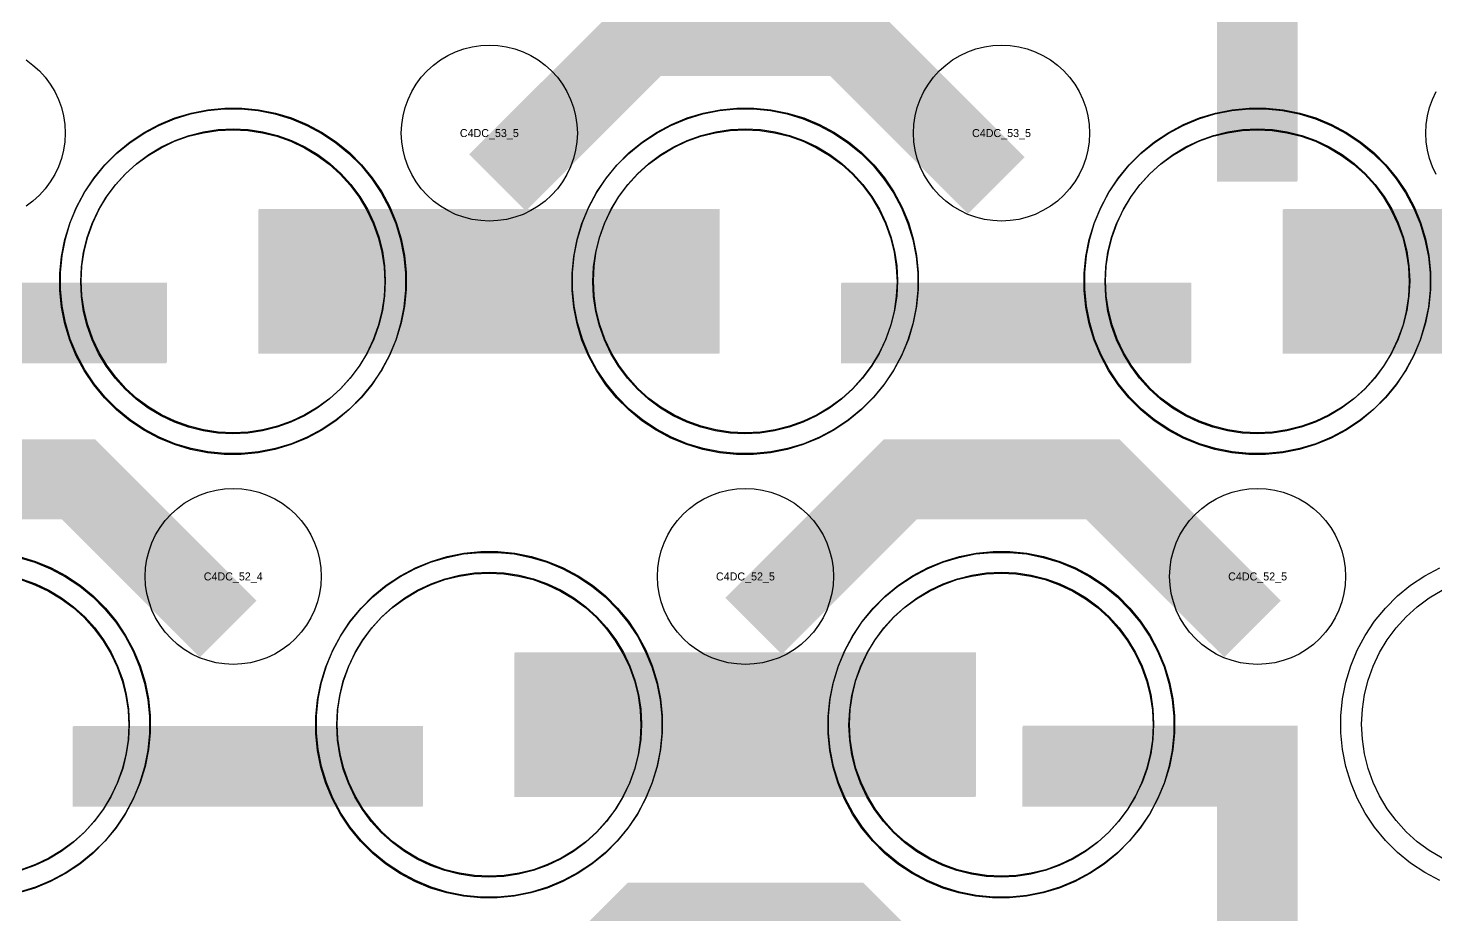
# Model space of a CAD drawing. Extents: x -11880 to 11880, y -14992 to 14992.
# Drawn here: x -10544.1 to -10104.3, y -7693.8 to -7416.7 of the extents above; entities that cross this region are included whole.
import ezdxf
from ezdxf.enums import TextEntityAlignment as Align

# ---------------------------------------------------------------- set-up
doc = ezdxf.new("R2010")
doc.units = 0
doc.header["$MEASUREMENT"] = 0
for name, color, linetype in [('GDS_775_DT_237', 138, 'CONTINUOUS'), ('RDL1_FS', 34, 'CONTINUOUS'), ('RDL_BS', 160, 'CONTINUOUS')]:
    doc.layers.add(name, color=color, linetype=linetype)

msp = doc.modelspace()

# ---------------------------------------------------------------- linework, layer by layer
at = {"layer": 'RDL1_FS', "color": 241, "true_color": 0xf7abae}
for points in [[(-10480.149, -7543.461), (-10484.806, -7543.232), (-10489.417, -7542.548), (-10493.94, -7541.416), (-10498.33, -7539.844), (-10502.544, -7537.852), (-10506.544, -7535.454), (-10510.289, -7532.676), (-10513.743, -7529.546), (-10516.873, -7526.092), (-10519.651, -7522.347), (-10522.049, -7518.347), (-10524.041, -7514.133), (-10525.613, -7509.743), (-10526.745, -7505.22), (-10527.429, -7500.609), (-10527.658, -7495.952), (-10527.429, -7491.295), (-10526.745, -7486.684), (-10525.613, -7482.161), (-10524.041, -7477.771), (-10522.049, -7473.557), (-10519.651, -7469.557), (-10516.873, -7465.812), (-10513.743, -7462.358), (-10510.289, -7459.228), (-10506.544, -7456.45), (-10502.544, -7454.052), (-10498.33, -7452.06), (-10493.94, -7450.488), (-10489.417, -7449.356), (-10484.806, -7448.672), (-10480.149, -7448.443), (-10475.492, -7448.672), (-10470.881, -7449.356), (-10466.358, -7450.488), (-10461.968, -7452.06), (-10457.754, -7454.052), (-10453.754, -7456.45), (-10450.009, -7459.228), (-10446.555, -7462.358), (-10443.425, -7465.812), (-10440.647, -7469.557), (-10438.249, -7473.557), (-10436.257, -7477.771), (-10434.685, -7482.161), (-10433.553, -7486.684), (-10432.869, -7491.295), (-10432.64, -7495.952), (-10432.869, -7500.609), (-10433.553, -7505.22), (-10434.685, -7509.743), (-10436.257, -7514.133), (-10438.249, -7518.347), (-10440.647, -7522.347), (-10443.425, -7526.092), (-10446.555, -7529.546), (-10450.009, -7532.676), (-10453.754, -7535.454), (-10457.754, -7537.852), (-10461.968, -7539.844), (-10466.358, -7541.416), (-10470.881, -7542.548), (-10475.492, -7543.232)], [(-10320.149, -7543.461), (-10324.806, -7543.232), (-10329.417, -7542.548), (-10333.94, -7541.416), (-10338.33, -7539.844), (-10342.544, -7537.852), (-10346.544, -7535.454), (-10350.289, -7532.676), (-10353.743, -7529.546), (-10356.873, -7526.092), (-10359.651, -7522.347), (-10362.049, -7518.347), (-10364.041, -7514.133), (-10365.613, -7509.743), (-10366.745, -7505.22), (-10367.429, -7500.609), (-10367.658, -7495.952), (-10367.429, -7491.295), (-10366.745, -7486.684), (-10365.613, -7482.161), (-10364.041, -7477.771), (-10362.049, -7473.557), (-10359.651, -7469.557), (-10356.873, -7465.812), (-10353.743, -7462.358), (-10350.289, -7459.228), (-10346.544, -7456.45), (-10342.544, -7454.052), (-10338.33, -7452.06), (-10333.94, -7450.488), (-10329.417, -7449.356), (-10324.806, -7448.672), (-10320.149, -7448.443), (-10315.492, -7448.672), (-10310.881, -7449.356), (-10306.358, -7450.488), (-10301.968, -7452.06), (-10297.754, -7454.052), (-10293.754, -7456.45), (-10290.009, -7459.228), (-10286.555, -7462.358), (-10283.425, -7465.812), (-10280.647, -7469.557), (-10278.249, -7473.557), (-10276.257, -7477.771), (-10274.685, -7482.161), (-10273.553, -7486.684), (-10272.869, -7491.295), (-10272.64, -7495.952), (-10272.869, -7500.609), (-10273.553, -7505.22), (-10274.685, -7509.743), (-10276.257, -7514.133), (-10278.249, -7518.347), (-10280.647, -7522.347), (-10283.425, -7526.092), (-10286.555, -7529.546), (-10290.009, -7532.676), (-10293.754, -7535.454), (-10297.754, -7537.852), (-10301.968, -7539.844), (-10306.358, -7541.416), (-10310.881, -7542.548), (-10315.492, -7543.232)], [(-10160.149, -7543.461), (-10164.806, -7543.232), (-10169.417, -7542.548), (-10173.94, -7541.416), (-10178.33, -7539.844), (-10182.544, -7537.852), (-10186.544, -7535.454), (-10190.289, -7532.676), (-10193.743, -7529.546), (-10196.873, -7526.092), (-10199.651, -7522.347), (-10202.049, -7518.347), (-10204.041, -7514.133), (-10205.613, -7509.743), (-10206.745, -7505.22), (-10207.429, -7500.609), (-10207.658, -7495.952), (-10207.429, -7491.295), (-10206.745, -7486.684), (-10205.613, -7482.161), (-10204.041, -7477.771), (-10202.049, -7473.557), (-10199.651, -7469.557), (-10196.873, -7465.812), (-10193.743, -7462.358), (-10190.289, -7459.228), (-10186.544, -7456.45), (-10182.544, -7454.052), (-10178.33, -7452.06), (-10173.94, -7450.488), (-10169.417, -7449.356), (-10164.806, -7448.672), (-10160.149, -7448.443), (-10155.492, -7448.672), (-10150.881, -7449.356), (-10146.358, -7450.488), (-10141.968, -7452.06), (-10137.754, -7454.052), (-10133.754, -7456.45), (-10130.009, -7459.228), (-10126.555, -7462.358), (-10123.425, -7465.812), (-10120.647, -7469.557), (-10118.249, -7473.557), (-10116.257, -7477.771), (-10114.685, -7482.161), (-10113.553, -7486.684), (-10112.869, -7491.295), (-10112.64, -7495.952), (-10112.869, -7500.609), (-10113.553, -7505.22), (-10114.685, -7509.743), (-10116.257, -7514.133), (-10118.249, -7518.347), (-10120.647, -7522.347), (-10123.425, -7526.092), (-10126.555, -7529.546), (-10130.009, -7532.676), (-10133.754, -7535.454), (-10137.754, -7537.852), (-10141.968, -7539.844), (-10146.358, -7541.416), (-10150.881, -7542.548), (-10155.492, -7543.232)], [(-10400.149, -7682.026), (-10404.806, -7681.797), (-10409.417, -7681.113), (-10413.94, -7679.981), (-10418.33, -7678.409), (-10422.544, -7676.417), (-10426.544, -7674.019), (-10430.289, -7671.241), (-10433.743, -7668.111), (-10436.873, -7664.657), (-10439.651, -7660.912), (-10442.049, -7656.912), (-10444.041, -7652.698), (-10445.613, -7648.308), (-10446.745, -7643.785), (-10447.429, -7639.174), (-10447.658, -7634.517), (-10447.429, -7629.86), (-10446.745, -7625.249), (-10445.613, -7620.726), (-10444.041, -7616.336), (-10442.049, -7612.122), (-10439.651, -7608.122), (-10436.873, -7604.377), (-10433.743, -7600.923), (-10430.289, -7597.793), (-10426.544, -7595.015), (-10422.544, -7592.617), (-10418.33, -7590.625), (-10413.94, -7589.053), (-10409.417, -7587.921), (-10404.806, -7587.237), (-10400.149, -7587.008), (-10395.492, -7587.237), (-10390.881, -7587.921), (-10386.358, -7589.053), (-10381.968, -7590.625), (-10377.754, -7592.617), (-10373.754, -7595.015), (-10370.009, -7597.793), (-10366.555, -7600.923), (-10363.425, -7604.377), (-10360.647, -7608.122), (-10358.249, -7612.122), (-10356.257, -7616.336), (-10354.685, -7620.726), (-10353.553, -7625.249), (-10352.869, -7629.86), (-10352.64, -7634.517), (-10352.869, -7639.174), (-10353.553, -7643.785), (-10354.685, -7648.308), (-10356.257, -7652.698), (-10358.249, -7656.912), (-10360.647, -7660.912), (-10363.425, -7664.657), (-10366.555, -7668.111), (-10370.009, -7671.241), (-10373.754, -7674.019), (-10377.754, -7676.417), (-10381.968, -7678.409), (-10386.358, -7679.981), (-10390.881, -7681.113), (-10395.492, -7681.797)], [(-10240.149, -7682.026), (-10244.806, -7681.797), (-10249.417, -7681.113), (-10253.94, -7679.981), (-10258.33, -7678.409), (-10262.544, -7676.417), (-10266.544, -7674.019), (-10270.289, -7671.241), (-10273.743, -7668.111), (-10276.873, -7664.657), (-10279.651, -7660.912), (-10282.049, -7656.912), (-10284.041, -7652.698), (-10285.613, -7648.308), (-10286.745, -7643.785), (-10287.429, -7639.174), (-10287.658, -7634.517), (-10287.429, -7629.86), (-10286.745, -7625.249), (-10285.613, -7620.726), (-10284.041, -7616.336), (-10282.049, -7612.122), (-10279.651, -7608.122), (-10276.873, -7604.377), (-10273.743, -7600.923), (-10270.289, -7597.793), (-10266.544, -7595.015), (-10262.544, -7592.617), (-10258.33, -7590.625), (-10253.94, -7589.053), (-10249.417, -7587.921), (-10244.806, -7587.237), (-10240.149, -7587.008), (-10235.492, -7587.237), (-10230.881, -7587.921), (-10226.358, -7589.053), (-10221.968, -7590.625), (-10217.754, -7592.617), (-10213.754, -7595.015), (-10210.009, -7597.793), (-10206.555, -7600.923), (-10203.425, -7604.377), (-10200.647, -7608.122), (-10198.249, -7612.122), (-10196.257, -7616.336), (-10194.685, -7620.726), (-10193.553, -7625.249), (-10192.869, -7629.86), (-10192.64, -7634.517), (-10192.869, -7639.174), (-10193.553, -7643.785), (-10194.685, -7648.308), (-10196.257, -7652.698), (-10198.249, -7656.912), (-10200.647, -7660.912), (-10203.425, -7664.657), (-10206.555, -7668.111), (-10210.009, -7671.241), (-10213.754, -7674.019), (-10217.754, -7676.417), (-10221.968, -7678.409), (-10226.358, -7679.981), (-10230.881, -7681.113), (-10235.492, -7681.797)]]:
    msp.add_lwpolyline(points, close=True, dxfattribs=at)
at = {"layer": 'RDL1_FS'}
for points in [[(-10480, -7543.179), (-10484.657, -7542.95), (-10489.268, -7542.266), (-10493.791, -7541.134), (-10498.181, -7539.562), (-10502.395, -7537.57), (-10506.395, -7535.172), (-10510.14, -7532.394), (-10513.594, -7529.264), (-10516.724, -7525.81), (-10519.502, -7522.065), (-10521.9, -7518.065), (-10523.892, -7513.851), (-10525.464, -7509.461), (-10526.596, -7504.938), (-10527.28, -7500.327), (-10527.509, -7495.67), (-10527.28, -7491.013), (-10526.596, -7486.402), (-10525.464, -7481.879), (-10523.892, -7477.489), (-10521.9, -7473.275), (-10519.502, -7469.275), (-10516.724, -7465.53), (-10513.594, -7462.076), (-10510.14, -7458.946), (-10506.395, -7456.168), (-10502.395, -7453.77), (-10498.181, -7451.778), (-10493.791, -7450.206), (-10489.268, -7449.074), (-10484.657, -7448.39), (-10480, -7448.161), (-10475.343, -7448.39), (-10470.732, -7449.074), (-10466.209, -7450.206), (-10461.819, -7451.778), (-10457.605, -7453.77), (-10453.605, -7456.168), (-10449.86, -7458.946), (-10446.406, -7462.076), (-10443.276, -7465.53), (-10440.498, -7469.275), (-10438.1, -7473.275), (-10436.108, -7477.489), (-10434.536, -7481.879), (-10433.404, -7486.402), (-10432.72, -7491.013), (-10432.491, -7495.67), (-10432.72, -7500.327), (-10433.404, -7504.938), (-10434.536, -7509.461), (-10436.108, -7513.851), (-10438.1, -7518.065), (-10440.498, -7522.065), (-10443.276, -7525.81), (-10446.406, -7529.264), (-10449.86, -7532.394), (-10453.605, -7535.172), (-10457.605, -7537.57), (-10461.819, -7539.562), (-10466.209, -7541.134), (-10470.732, -7542.266), (-10475.343, -7542.95)], [(-10320, -7543.179), (-10324.657, -7542.95), (-10329.268, -7542.266), (-10333.791, -7541.134), (-10338.181, -7539.562), (-10342.395, -7537.57), (-10346.395, -7535.172), (-10350.14, -7532.394), (-10353.594, -7529.264), (-10356.724, -7525.81), (-10359.502, -7522.065), (-10361.9, -7518.065), (-10363.892, -7513.851), (-10365.464, -7509.461), (-10366.596, -7504.938), (-10367.28, -7500.327), (-10367.509, -7495.67), (-10367.28, -7491.013), (-10366.596, -7486.402), (-10365.464, -7481.879), (-10363.892, -7477.489), (-10361.9, -7473.275), (-10359.502, -7469.275), (-10356.724, -7465.53), (-10353.594, -7462.076), (-10350.14, -7458.946), (-10346.395, -7456.168), (-10342.395, -7453.77), (-10338.181, -7451.778), (-10333.791, -7450.206), (-10329.268, -7449.074), (-10324.657, -7448.39), (-10320, -7448.161), (-10315.343, -7448.39), (-10310.732, -7449.074), (-10306.209, -7450.206), (-10301.819, -7451.778), (-10297.605, -7453.77), (-10293.605, -7456.168), (-10289.86, -7458.946), (-10286.406, -7462.076), (-10283.276, -7465.53), (-10280.498, -7469.275), (-10278.1, -7473.275), (-10276.108, -7477.489), (-10274.536, -7481.879), (-10273.404, -7486.402), (-10272.72, -7491.013), (-10272.491, -7495.67), (-10272.72, -7500.327), (-10273.404, -7504.938), (-10274.536, -7509.461), (-10276.108, -7513.851), (-10278.1, -7518.065), (-10280.498, -7522.065), (-10283.276, -7525.81), (-10286.406, -7529.264), (-10289.86, -7532.394), (-10293.605, -7535.172), (-10297.605, -7537.57), (-10301.819, -7539.562), (-10306.209, -7541.134), (-10310.732, -7542.266), (-10315.343, -7542.95)], [(-10160, -7543.179), (-10164.657, -7542.95), (-10169.268, -7542.266), (-10173.791, -7541.134), (-10178.181, -7539.562), (-10182.395, -7537.57), (-10186.395, -7535.172), (-10190.14, -7532.394), (-10193.594, -7529.264), (-10196.724, -7525.81), (-10199.502, -7522.065), (-10201.9, -7518.065), (-10203.892, -7513.851), (-10205.464, -7509.461), (-10206.596, -7504.938), (-10207.28, -7500.327), (-10207.509, -7495.67), (-10207.28, -7491.013), (-10206.596, -7486.402), (-10205.464, -7481.879), (-10203.892, -7477.489), (-10201.9, -7473.275), (-10199.502, -7469.275), (-10196.724, -7465.53), (-10193.594, -7462.076), (-10190.14, -7458.946), (-10186.395, -7456.168), (-10182.395, -7453.77), (-10178.181, -7451.778), (-10173.791, -7450.206), (-10169.268, -7449.074), (-10164.657, -7448.39), (-10160, -7448.161), (-10155.343, -7448.39), (-10150.732, -7449.074), (-10146.209, -7450.206), (-10141.819, -7451.778), (-10137.605, -7453.77), (-10133.605, -7456.168), (-10129.86, -7458.946), (-10126.406, -7462.076), (-10123.276, -7465.53), (-10120.498, -7469.275), (-10118.1, -7473.275), (-10116.108, -7477.489), (-10114.536, -7481.879), (-10113.404, -7486.402), (-10112.72, -7491.013), (-10112.491, -7495.67), (-10112.72, -7500.327), (-10113.404, -7504.938), (-10114.536, -7509.461), (-10116.108, -7513.851), (-10118.1, -7518.065), (-10120.498, -7522.065), (-10123.276, -7525.81), (-10126.406, -7529.264), (-10129.86, -7532.394), (-10133.605, -7535.172), (-10137.605, -7537.57), (-10141.819, -7539.562), (-10146.209, -7541.134), (-10150.732, -7542.266), (-10155.343, -7542.95)], [(-10400, -7681.744), (-10404.657, -7681.515), (-10409.268, -7680.831), (-10413.791, -7679.699), (-10418.181, -7678.127), (-10422.395, -7676.135), (-10426.395, -7673.737), (-10430.14, -7670.959), (-10433.594, -7667.829), (-10436.724, -7664.375), (-10439.502, -7660.63), (-10441.9, -7656.63), (-10443.892, -7652.416), (-10445.464, -7648.026), (-10446.596, -7643.503), (-10447.28, -7638.892), (-10447.509, -7634.235), (-10447.28, -7629.578), (-10446.596, -7624.967), (-10445.464, -7620.444), (-10443.892, -7616.054), (-10441.9, -7611.84), (-10439.502, -7607.84), (-10436.724, -7604.095), (-10433.594, -7600.641), (-10430.14, -7597.511), (-10426.395, -7594.733), (-10422.395, -7592.335), (-10418.181, -7590.343), (-10413.791, -7588.771), (-10409.268, -7587.639), (-10404.657, -7586.955), (-10400, -7586.726), (-10395.343, -7586.955), (-10390.732, -7587.639), (-10386.209, -7588.771), (-10381.819, -7590.343), (-10377.605, -7592.335), (-10373.605, -7594.733), (-10369.86, -7597.511), (-10366.406, -7600.641), (-10363.276, -7604.095), (-10360.498, -7607.84), (-10358.1, -7611.84), (-10356.108, -7616.054), (-10354.536, -7620.444), (-10353.404, -7624.967), (-10352.72, -7629.578), (-10352.491, -7634.235), (-10352.72, -7638.892), (-10353.404, -7643.503), (-10354.536, -7648.026), (-10356.108, -7652.416), (-10358.1, -7656.63), (-10360.498, -7660.63), (-10363.276, -7664.375), (-10366.406, -7667.829), (-10369.86, -7670.959), (-10373.605, -7673.737), (-10377.605, -7676.135), (-10381.819, -7678.127), (-10386.209, -7679.699), (-10390.732, -7680.831), (-10395.343, -7681.515)], [(-10240, -7681.744), (-10244.657, -7681.515), (-10249.268, -7680.831), (-10253.791, -7679.699), (-10258.181, -7678.127), (-10262.395, -7676.135), (-10266.395, -7673.737), (-10270.14, -7670.959), (-10273.594, -7667.829), (-10276.724, -7664.375), (-10279.502, -7660.63), (-10281.9, -7656.63), (-10283.892, -7652.416), (-10285.464, -7648.026), (-10286.596, -7643.503), (-10287.28, -7638.892), (-10287.509, -7634.235), (-10287.28, -7629.578), (-10286.596, -7624.967), (-10285.464, -7620.444), (-10283.892, -7616.054), (-10281.9, -7611.84), (-10279.502, -7607.84), (-10276.724, -7604.095), (-10273.594, -7600.641), (-10270.14, -7597.511), (-10266.395, -7594.733), (-10262.395, -7592.335), (-10258.181, -7590.343), (-10253.791, -7588.771), (-10249.268, -7587.639), (-10244.657, -7586.955), (-10240, -7586.726), (-10235.343, -7586.955), (-10230.732, -7587.639), (-10226.209, -7588.771), (-10221.819, -7590.343), (-10217.605, -7592.335), (-10213.605, -7594.733), (-10209.86, -7597.511), (-10206.406, -7600.641), (-10203.276, -7604.095), (-10200.498, -7607.84), (-10198.1, -7611.84), (-10196.108, -7616.054), (-10194.536, -7620.444), (-10193.404, -7624.967), (-10192.72, -7629.578), (-10192.491, -7634.235), (-10192.72, -7638.892), (-10193.404, -7643.503), (-10194.536, -7648.026), (-10196.108, -7652.416), (-10198.1, -7656.63), (-10200.498, -7660.63), (-10203.276, -7664.375), (-10206.406, -7667.829), (-10209.86, -7670.959), (-10213.605, -7673.737), (-10217.605, -7676.135), (-10221.819, -7678.127), (-10226.209, -7679.699), (-10230.732, -7680.831), (-10235.343, -7681.515)]]:
    msp.add_lwpolyline(points, close=True, dxfattribs=at)
at = {"layer": 'RDL1_FS', "color": 241, "true_color": 0xf7abae}
for points in [[(-10472.147, -7495.952, 45, 45, 0), (-10400.147, -7495.952, 45, 45, 0)], [(-10400.147, -7495.952, 45, 45, 0), (-10328.147, -7495.952, 45, 45, 0)], [(-10152.147, -7495.952, 45, 45, 0), (-10080.147, -7495.952, 45, 45, 0)], [(-10392.147, -7634.517, 45, 45, 0), (-10320.147, -7634.517, 45, 45, 0)], [(-10320.147, -7634.517, 45, 45, 0), (-10248.147, -7634.517, 45, 45, 0)]]:
    msp.add_lwpolyline(points, format="xyseb", dxfattribs=at)
at = {"layer": 'RDL1_FS'}
for points in [[(-10471.998, -7495.67, 45, 45, 0), (-10399.998, -7495.67, 45, 45, 0)], [(-10399.998, -7495.67, 45, 45, 0), (-10327.998, -7495.67, 45, 45, 0)], [(-10151.998, -7495.67, 45, 45, 0), (-10079.998, -7495.67, 45, 45, 0)], [(-10391.998, -7634.235, 45, 45, 0), (-10319.998, -7634.235, 45, 45, 0)], [(-10319.998, -7634.235, 45, 45, 0), (-10247.998, -7634.235, 45, 45, 0)]]:
    msp.add_lwpolyline(points, format="xyseb", dxfattribs=at)
at = {"layer": 'RDL1_FS', "color": 241, "true_color": 0xf7abae}
msp.add_lwpolyline([(-10546.358, -7589.053), (-10541.968, -7590.625), (-10537.754, -7592.617), (-10533.754, -7595.015), (-10530.009, -7597.793), (-10526.555, -7600.923), (-10523.425, -7604.377), (-10520.647, -7608.122), (-10518.249, -7612.122), (-10516.257, -7616.336), (-10514.685, -7620.726), (-10513.553, -7625.249), (-10512.869, -7629.86), (-10512.64, -7634.517), (-10512.869, -7639.174), (-10513.553, -7643.785), (-10514.685, -7648.308), (-10516.257, -7652.698), (-10518.249, -7656.912), (-10520.647, -7660.912), (-10523.425, -7664.657), (-10526.555, -7668.111), (-10530.009, -7671.241), (-10533.754, -7674.019), (-10537.754, -7676.417), (-10541.968, -7678.409), (-10546.358, -7679.981)], dxfattribs=at)
at = {"layer": 'RDL1_FS'}
for points in [[(-10546.209, -7588.771), (-10541.819, -7590.343), (-10537.605, -7592.335), (-10533.605, -7594.733), (-10529.86, -7597.511), (-10526.406, -7600.641), (-10523.276, -7604.095), (-10520.498, -7607.84), (-10518.1, -7611.84), (-10516.108, -7616.054), (-10514.536, -7620.444), (-10513.404, -7624.967), (-10512.72, -7629.578), (-10512.491, -7634.235), (-10512.72, -7638.892), (-10513.404, -7643.503), (-10514.536, -7648.026), (-10516.108, -7652.416), (-10518.1, -7656.63), (-10520.498, -7660.63), (-10523.276, -7664.375), (-10526.406, -7667.829), (-10529.86, -7670.959), (-10533.605, -7673.737), (-10537.605, -7676.135), (-10541.819, -7678.127), (-10546.209, -7679.699)], [(-10102.395, -7676.135), (-10106.395, -7673.737), (-10110.14, -7670.959), (-10113.594, -7667.829), (-10116.724, -7664.375), (-10119.502, -7660.63), (-10121.9, -7656.63), (-10123.892, -7652.416), (-10125.464, -7648.026), (-10126.596, -7643.503), (-10127.28, -7638.892), (-10127.509, -7634.235), (-10127.28, -7629.578), (-10126.596, -7624.967), (-10125.464, -7620.444), (-10123.892, -7616.054), (-10121.9, -7611.84), (-10119.502, -7607.84), (-10116.724, -7604.095), (-10113.594, -7600.641), (-10110.14, -7597.511), (-10106.395, -7594.733), (-10102.395, -7592.335)]]:
    msp.add_lwpolyline(points, dxfattribs=at)
at = {"layer": 'RDL_BS', "color": 241, "true_color": 0xf7abae}
for points in [[(-10160.149, -7464.637, 25, 25, 0), (-10160.149, -7357.86, 25, 25, 0)], [(-10160.149, -7464.637, 25, 25, 0), (-10160.149, -7357.86, 25, 25, 0)], [(-10610.133, -7508.965, 25, 25, 0), (-10500.868, -7508.965, 25, 25, 0)], [(-10290.133, -7508.965, 25, 25, 0), (-10180.868, -7508.965, 25, 25, 0)], [(-10160.149, -7741.767, 25, 25, 0), (-10160.149, -7634.99, 25, 25, 0)], [(-10160.149, -7741.767, 25, 25, 0), (-10160.149, -7634.99, 25, 25, 0)], [(-10530.133, -7647.53, 25, 25, 0), (-10420.868, -7647.53, 25, 25, 0)], [(-10147.649, -7647.49, 25, 25, 0), (-10233.482, -7647.49, 25, 25, 0)], [(-10147.649, -7647.49, 25, 25, 0), (-10212.316, -7647.49, 25, 25, 0)]]:
    msp.add_lwpolyline(points, format="xyseb", dxfattribs=at)
at = {"layer": 'RDL_BS'}
for points in [[(-10160, -7464.355, 25, 25, 0), (-10160, -7357.578, 25, 25, 0)], [(-10160, -7464.355, 25, 25, 0), (-10160, -7357.578, 25, 25, 0)], [(-10397.438, -7464.984, 25, 25, 0), (-10351.623, -7419.169, 25, 25, 0), (-10318.07, -7419.169, 25, 25, 0)], [(-10241.599, -7465.883, 25, 25, 0), (-10288.313, -7419.169, 25, 25, 0), (-10318.071, -7419.169, 25, 25, 0)], [(-10609.984, -7508.683, 25, 25, 0), (-10500.719, -7508.683, 25, 25, 0)], [(-10289.984, -7508.683, 25, 25, 0), (-10180.719, -7508.683, 25, 25, 0)], [(-10481.599, -7604.448, 25, 25, 0), (-10528.313, -7557.734, 25, 25, 0), (-10558.071, -7557.734, 25, 25, 0)], [(-10317.438, -7603.549, 25, 25, 0), (-10271.623, -7557.734, 25, 25, 0), (-10238.07, -7557.734, 25, 25, 0)], [(-10161.599, -7604.448, 25, 25, 0), (-10208.313, -7557.734, 25, 25, 0), (-10238.071, -7557.734, 25, 25, 0)], [(-10160, -7741.485, 25, 25, 0), (-10160, -7634.708, 25, 25, 0)], [(-10160, -7741.485, 25, 25, 0), (-10160, -7634.708, 25, 25, 0)], [(-10529.984, -7647.248, 25, 25, 0), (-10420.719, -7647.248, 25, 25, 0)], [(-10147.5, -7647.208, 25, 25, 0), (-10233.333, -7647.208, 25, 25, 0)], [(-10147.5, -7647.208, 25, 25, 0), (-10212.167, -7647.208, 25, 25, 0)], [(-10397.438, -7742.109, 25, 25, 0), (-10351.623, -7696.294, 25, 25, 0), (-10318.07, -7696.294, 25, 25, 0)], [(-10241.599, -7743.008, 25, 25, 0), (-10288.313, -7696.294, 25, 25, 0), (-10318.071, -7696.294, 25, 25, 0)]]:
    msp.add_lwpolyline(points, format="xyseb", dxfattribs=at)
for points in [[(-10400, -7476.976), (-10402.693, -7476.844), (-10405.365, -7476.448), (-10407.984, -7475.791), (-10410.519, -7474.884), (-10412.956, -7473.732), (-10415.28, -7472.339), (-10417.443, -7470.736), (-10419.442, -7468.924), (-10421.254, -7466.925), (-10422.857, -7464.762), (-10424.25, -7462.438), (-10425.402, -7460.001), (-10426.309, -7457.466), (-10426.966, -7454.847), (-10427.362, -7452.175), (-10427.494, -7449.482), (-10427.362, -7446.789), (-10426.966, -7444.117), (-10426.309, -7441.498), (-10425.402, -7438.963), (-10424.25, -7436.526), (-10422.857, -7434.202), (-10421.254, -7432.039), (-10419.442, -7430.04), (-10417.443, -7428.228), (-10415.28, -7426.625), (-10412.956, -7425.232), (-10410.519, -7424.08), (-10407.984, -7423.173), (-10405.365, -7422.516), (-10402.693, -7422.12), (-10400, -7421.988), (-10397.307, -7422.12), (-10394.635, -7422.516), (-10392.016, -7423.173), (-10389.481, -7424.08), (-10387.044, -7425.232), (-10384.72, -7426.625), (-10382.557, -7428.228), (-10380.558, -7430.04), (-10378.746, -7432.039), (-10377.143, -7434.202), (-10375.75, -7436.526), (-10374.598, -7438.963), (-10373.691, -7441.498), (-10373.034, -7444.117), (-10372.638, -7446.789), (-10372.506, -7449.482), (-10372.638, -7452.175), (-10373.034, -7454.847), (-10373.691, -7457.466), (-10374.598, -7460.001), (-10375.75, -7462.438), (-10377.143, -7464.762), (-10378.746, -7466.925), (-10380.558, -7468.924), (-10382.557, -7470.736), (-10384.72, -7472.339), (-10387.044, -7473.732), (-10389.481, -7474.884), (-10392.016, -7475.791), (-10394.635, -7476.448), (-10397.307, -7476.844)], [(-10240, -7476.976), (-10242.693, -7476.844), (-10245.365, -7476.448), (-10247.984, -7475.791), (-10250.519, -7474.884), (-10252.956, -7473.732), (-10255.28, -7472.339), (-10257.443, -7470.736), (-10259.442, -7468.924), (-10261.254, -7466.925), (-10262.857, -7464.762), (-10264.25, -7462.438), (-10265.402, -7460.001), (-10266.309, -7457.466), (-10266.966, -7454.847), (-10267.362, -7452.175), (-10267.494, -7449.482), (-10267.362, -7446.789), (-10266.966, -7444.117), (-10266.309, -7441.498), (-10265.402, -7438.963), (-10264.25, -7436.526), (-10262.857, -7434.202), (-10261.254, -7432.039), (-10259.442, -7430.04), (-10257.443, -7428.228), (-10255.28, -7426.625), (-10252.956, -7425.232), (-10250.519, -7424.08), (-10247.984, -7423.173), (-10245.365, -7422.516), (-10242.693, -7422.12), (-10240, -7421.988), (-10237.307, -7422.12), (-10234.635, -7422.516), (-10232.016, -7423.173), (-10229.481, -7424.08), (-10227.044, -7425.232), (-10224.72, -7426.625), (-10222.557, -7428.228), (-10220.558, -7430.04), (-10218.746, -7432.039), (-10217.143, -7434.202), (-10215.75, -7436.526), (-10214.598, -7438.963), (-10213.691, -7441.498), (-10213.034, -7444.117), (-10212.638, -7446.789), (-10212.506, -7449.482), (-10212.638, -7452.175), (-10213.034, -7454.847), (-10213.691, -7457.466), (-10214.598, -7460.001), (-10215.75, -7462.438), (-10217.143, -7464.762), (-10218.746, -7466.925), (-10220.558, -7468.924), (-10222.557, -7470.736), (-10224.72, -7472.339), (-10227.044, -7473.732), (-10229.481, -7474.884), (-10232.016, -7475.791), (-10234.635, -7476.448), (-10237.307, -7476.844)], [(-10482.644, -7549.67), (-10487.938, -7549.153), (-10493.165, -7548.107), (-10498.205, -7546.576), (-10503.115, -7544.545), (-10507.777, -7542.053), (-10512.191, -7539.106), (-10516.292, -7535.744), (-10520.074, -7531.962), (-10523.436, -7527.861), (-10526.383, -7523.447), (-10528.875, -7518.785), (-10530.906, -7513.875), (-10532.437, -7508.835), (-10533.483, -7503.608), (-10534, -7498.314), (-10534, -7493.026), (-10533.483, -7487.732), (-10532.437, -7482.505), (-10530.906, -7477.465), (-10528.875, -7472.555), (-10526.383, -7467.893), (-10523.436, -7463.479), (-10520.074, -7459.378), (-10516.292, -7455.596), (-10512.191, -7452.234), (-10507.777, -7449.287), (-10503.115, -7446.795), (-10498.205, -7444.764), (-10493.165, -7443.233), (-10487.938, -7442.187), (-10482.644, -7441.67), (-10477.356, -7441.67), (-10472.062, -7442.187), (-10466.835, -7443.233), (-10461.795, -7444.764), (-10456.885, -7446.795), (-10452.223, -7449.287), (-10447.809, -7452.234), (-10443.708, -7455.596), (-10439.926, -7459.378), (-10436.564, -7463.479), (-10433.617, -7467.893), (-10431.125, -7472.555), (-10429.094, -7477.465), (-10427.563, -7482.505), (-10426.517, -7487.732), (-10426, -7493.026), (-10426, -7498.314), (-10426.517, -7503.608), (-10427.563, -7508.835), (-10429.094, -7513.875), (-10431.125, -7518.785), (-10433.617, -7523.447), (-10436.564, -7527.861), (-10439.926, -7531.962), (-10443.708, -7535.744), (-10447.809, -7539.106), (-10452.223, -7542.053), (-10456.885, -7544.545), (-10461.795, -7546.576), (-10466.835, -7548.107), (-10472.062, -7549.153), (-10477.356, -7549.67)], [(-10322.644, -7549.67), (-10327.938, -7549.153), (-10333.165, -7548.107), (-10338.205, -7546.576), (-10343.115, -7544.545), (-10347.777, -7542.053), (-10352.191, -7539.106), (-10356.292, -7535.744), (-10360.074, -7531.962), (-10363.436, -7527.861), (-10366.383, -7523.447), (-10368.875, -7518.785), (-10370.906, -7513.875), (-10372.437, -7508.835), (-10373.483, -7503.608), (-10374, -7498.314), (-10374, -7493.026), (-10373.483, -7487.732), (-10372.437, -7482.505), (-10370.906, -7477.465), (-10368.875, -7472.555), (-10366.383, -7467.893), (-10363.436, -7463.479), (-10360.074, -7459.378), (-10356.292, -7455.596), (-10352.191, -7452.234), (-10347.777, -7449.287), (-10343.115, -7446.795), (-10338.205, -7444.764), (-10333.165, -7443.233), (-10327.938, -7442.187), (-10322.644, -7441.67), (-10317.356, -7441.67), (-10312.062, -7442.187), (-10306.835, -7443.233), (-10301.795, -7444.764), (-10296.885, -7446.795), (-10292.223, -7449.287), (-10287.809, -7452.234), (-10283.708, -7455.596), (-10279.926, -7459.378), (-10276.564, -7463.479), (-10273.617, -7467.893), (-10271.125, -7472.555), (-10269.094, -7477.465), (-10267.563, -7482.505), (-10266.517, -7487.732), (-10266, -7493.026), (-10266, -7498.314), (-10266.517, -7503.608), (-10267.563, -7508.835), (-10269.094, -7513.875), (-10271.125, -7518.785), (-10273.617, -7523.447), (-10276.564, -7527.861), (-10279.926, -7531.962), (-10283.708, -7535.744), (-10287.809, -7539.106), (-10292.223, -7542.053), (-10296.885, -7544.545), (-10301.795, -7546.576), (-10306.835, -7548.107), (-10312.062, -7549.153), (-10317.356, -7549.67)], [(-10162.644, -7549.67), (-10167.938, -7549.153), (-10173.165, -7548.107), (-10178.205, -7546.576), (-10183.115, -7544.545), (-10187.777, -7542.053), (-10192.191, -7539.106), (-10196.292, -7535.744), (-10200.074, -7531.962), (-10203.436, -7527.861), (-10206.383, -7523.447), (-10208.875, -7518.785), (-10210.906, -7513.875), (-10212.437, -7508.835), (-10213.483, -7503.608), (-10214, -7498.314), (-10214, -7493.026), (-10213.483, -7487.732), (-10212.437, -7482.505), (-10210.906, -7477.465), (-10208.875, -7472.555), (-10206.383, -7467.893), (-10203.436, -7463.479), (-10200.074, -7459.378), (-10196.292, -7455.596), (-10192.191, -7452.234), (-10187.777, -7449.287), (-10183.115, -7446.795), (-10178.205, -7444.764), (-10173.165, -7443.233), (-10167.938, -7442.187), (-10162.644, -7441.67), (-10157.356, -7441.67), (-10152.062, -7442.187), (-10146.835, -7443.233), (-10141.795, -7444.764), (-10136.885, -7446.795), (-10132.223, -7449.287), (-10127.809, -7452.234), (-10123.708, -7455.596), (-10119.926, -7459.378), (-10116.564, -7463.479), (-10113.617, -7467.893), (-10111.125, -7472.555), (-10109.094, -7477.465), (-10107.563, -7482.505), (-10106.517, -7487.732), (-10106, -7493.026), (-10106, -7498.314), (-10106.517, -7503.608), (-10107.563, -7508.835), (-10109.094, -7513.875), (-10111.125, -7518.785), (-10113.617, -7523.447), (-10116.564, -7527.861), (-10119.926, -7531.962), (-10123.708, -7535.744), (-10127.809, -7539.106), (-10132.223, -7542.053), (-10136.885, -7544.545), (-10141.795, -7546.576), (-10146.835, -7548.107), (-10152.062, -7549.153), (-10157.356, -7549.67)], [(-10480, -7615.541), (-10482.693, -7615.409), (-10485.365, -7615.013), (-10487.984, -7614.356), (-10490.519, -7613.449), (-10492.956, -7612.297), (-10495.28, -7610.904), (-10497.443, -7609.301), (-10499.442, -7607.489), (-10501.254, -7605.49), (-10502.857, -7603.327), (-10504.25, -7601.003), (-10505.402, -7598.566), (-10506.309, -7596.031), (-10506.966, -7593.412), (-10507.362, -7590.74), (-10507.494, -7588.047), (-10507.362, -7585.354), (-10506.966, -7582.682), (-10506.309, -7580.063), (-10505.402, -7577.528), (-10504.25, -7575.091), (-10502.857, -7572.767), (-10501.254, -7570.604), (-10499.442, -7568.605), (-10497.443, -7566.793), (-10495.28, -7565.19), (-10492.956, -7563.797), (-10490.519, -7562.645), (-10487.984, -7561.738), (-10485.365, -7561.081), (-10482.693, -7560.685), (-10480, -7560.553), (-10477.307, -7560.685), (-10474.635, -7561.081), (-10472.016, -7561.738), (-10469.481, -7562.645), (-10467.044, -7563.797), (-10464.72, -7565.19), (-10462.557, -7566.793), (-10460.558, -7568.605), (-10458.746, -7570.604), (-10457.143, -7572.767), (-10455.75, -7575.091), (-10454.598, -7577.528), (-10453.691, -7580.063), (-10453.034, -7582.682), (-10452.638, -7585.354), (-10452.506, -7588.047), (-10452.638, -7590.74), (-10453.034, -7593.412), (-10453.691, -7596.031), (-10454.598, -7598.566), (-10455.75, -7601.003), (-10457.143, -7603.327), (-10458.746, -7605.49), (-10460.558, -7607.489), (-10462.557, -7609.301), (-10464.72, -7610.904), (-10467.044, -7612.297), (-10469.481, -7613.449), (-10472.016, -7614.356), (-10474.635, -7615.013), (-10477.307, -7615.409)], [(-10320, -7615.541), (-10322.693, -7615.409), (-10325.365, -7615.013), (-10327.984, -7614.356), (-10330.519, -7613.449), (-10332.956, -7612.297), (-10335.28, -7610.904), (-10337.443, -7609.301), (-10339.442, -7607.489), (-10341.254, -7605.49), (-10342.857, -7603.327), (-10344.25, -7601.003), (-10345.402, -7598.566), (-10346.309, -7596.031), (-10346.966, -7593.412), (-10347.362, -7590.74), (-10347.494, -7588.047), (-10347.362, -7585.354), (-10346.966, -7582.682), (-10346.309, -7580.063), (-10345.402, -7577.528), (-10344.25, -7575.091), (-10342.857, -7572.767), (-10341.254, -7570.604), (-10339.442, -7568.605), (-10337.443, -7566.793), (-10335.28, -7565.19), (-10332.956, -7563.797), (-10330.519, -7562.645), (-10327.984, -7561.738), (-10325.365, -7561.081), (-10322.693, -7560.685), (-10320, -7560.553), (-10317.307, -7560.685), (-10314.635, -7561.081), (-10312.016, -7561.738), (-10309.481, -7562.645), (-10307.044, -7563.797), (-10304.72, -7565.19), (-10302.557, -7566.793), (-10300.558, -7568.605), (-10298.746, -7570.604), (-10297.143, -7572.767), (-10295.75, -7575.091), (-10294.598, -7577.528), (-10293.691, -7580.063), (-10293.034, -7582.682), (-10292.638, -7585.354), (-10292.506, -7588.047), (-10292.638, -7590.74), (-10293.034, -7593.412), (-10293.691, -7596.031), (-10294.598, -7598.566), (-10295.75, -7601.003), (-10297.143, -7603.327), (-10298.746, -7605.49), (-10300.558, -7607.489), (-10302.557, -7609.301), (-10304.72, -7610.904), (-10307.044, -7612.297), (-10309.481, -7613.449), (-10312.016, -7614.356), (-10314.635, -7615.013), (-10317.307, -7615.409)], [(-10160, -7615.541), (-10162.693, -7615.409), (-10165.365, -7615.013), (-10167.984, -7614.356), (-10170.519, -7613.449), (-10172.956, -7612.297), (-10175.28, -7610.904), (-10177.443, -7609.301), (-10179.442, -7607.489), (-10181.254, -7605.49), (-10182.857, -7603.327), (-10184.25, -7601.003), (-10185.402, -7598.566), (-10186.309, -7596.031), (-10186.966, -7593.412), (-10187.362, -7590.74), (-10187.494, -7588.047), (-10187.362, -7585.354), (-10186.966, -7582.682), (-10186.309, -7580.063), (-10185.402, -7577.528), (-10184.25, -7575.091), (-10182.857, -7572.767), (-10181.254, -7570.604), (-10179.442, -7568.605), (-10177.443, -7566.793), (-10175.28, -7565.19), (-10172.956, -7563.797), (-10170.519, -7562.645), (-10167.984, -7561.738), (-10165.365, -7561.081), (-10162.693, -7560.685), (-10160, -7560.553), (-10157.307, -7560.685), (-10154.635, -7561.081), (-10152.016, -7561.738), (-10149.481, -7562.645), (-10147.044, -7563.797), (-10144.72, -7565.19), (-10142.557, -7566.793), (-10140.558, -7568.605), (-10138.746, -7570.604), (-10137.143, -7572.767), (-10135.75, -7575.091), (-10134.598, -7577.528), (-10133.691, -7580.063), (-10133.034, -7582.682), (-10132.638, -7585.354), (-10132.506, -7588.047), (-10132.638, -7590.74), (-10133.034, -7593.412), (-10133.691, -7596.031), (-10134.598, -7598.566), (-10135.75, -7601.003), (-10137.143, -7603.327), (-10138.746, -7605.49), (-10140.558, -7607.489), (-10142.557, -7609.301), (-10144.72, -7610.904), (-10147.044, -7612.297), (-10149.481, -7613.449), (-10152.016, -7614.356), (-10154.635, -7615.013), (-10157.307, -7615.409)], [(-10402.644, -7688.235), (-10407.938, -7687.718), (-10413.165, -7686.672), (-10418.205, -7685.141), (-10423.115, -7683.11), (-10427.777, -7680.618), (-10432.191, -7677.671), (-10436.292, -7674.309), (-10440.074, -7670.527), (-10443.436, -7666.426), (-10446.383, -7662.012), (-10448.875, -7657.35), (-10450.906, -7652.44), (-10452.437, -7647.4), (-10453.483, -7642.173), (-10454, -7636.879), (-10454, -7631.591), (-10453.483, -7626.297), (-10452.437, -7621.07), (-10450.906, -7616.03), (-10448.875, -7611.12), (-10446.383, -7606.458), (-10443.436, -7602.044), (-10440.074, -7597.943), (-10436.292, -7594.161), (-10432.191, -7590.799), (-10427.777, -7587.852), (-10423.115, -7585.36), (-10418.205, -7583.329), (-10413.165, -7581.798), (-10407.938, -7580.752), (-10402.644, -7580.235), (-10397.356, -7580.235), (-10392.062, -7580.752), (-10386.835, -7581.798), (-10381.795, -7583.329), (-10376.885, -7585.36), (-10372.223, -7587.852), (-10367.809, -7590.799), (-10363.708, -7594.161), (-10359.926, -7597.943), (-10356.564, -7602.044), (-10353.617, -7606.458), (-10351.125, -7611.12), (-10349.094, -7616.03), (-10347.563, -7621.07), (-10346.517, -7626.297), (-10346, -7631.591), (-10346, -7636.879), (-10346.517, -7642.173), (-10347.563, -7647.4), (-10349.094, -7652.44), (-10351.125, -7657.35), (-10353.617, -7662.012), (-10356.564, -7666.426), (-10359.926, -7670.527), (-10363.708, -7674.309), (-10367.809, -7677.671), (-10372.223, -7680.618), (-10376.885, -7683.11), (-10381.795, -7685.141), (-10386.835, -7686.672), (-10392.062, -7687.718), (-10397.356, -7688.235)], [(-10242.644, -7688.235), (-10247.938, -7687.718), (-10253.165, -7686.672), (-10258.205, -7685.141), (-10263.115, -7683.11), (-10267.777, -7680.618), (-10272.191, -7677.671), (-10276.292, -7674.309), (-10280.074, -7670.527), (-10283.436, -7666.426), (-10286.383, -7662.012), (-10288.875, -7657.35), (-10290.906, -7652.44), (-10292.437, -7647.4), (-10293.483, -7642.173), (-10294, -7636.879), (-10294, -7631.591), (-10293.483, -7626.297), (-10292.437, -7621.07), (-10290.906, -7616.03), (-10288.875, -7611.12), (-10286.383, -7606.458), (-10283.436, -7602.044), (-10280.074, -7597.943), (-10276.292, -7594.161), (-10272.191, -7590.799), (-10267.777, -7587.852), (-10263.115, -7585.36), (-10258.205, -7583.329), (-10253.165, -7581.798), (-10247.938, -7580.752), (-10242.644, -7580.235), (-10237.356, -7580.235), (-10232.062, -7580.752), (-10226.835, -7581.798), (-10221.795, -7583.329), (-10216.885, -7585.36), (-10212.223, -7587.852), (-10207.809, -7590.799), (-10203.708, -7594.161), (-10199.926, -7597.943), (-10196.564, -7602.044), (-10193.617, -7606.458), (-10191.125, -7611.12), (-10189.094, -7616.03), (-10187.563, -7621.07), (-10186.517, -7626.297), (-10186, -7631.591), (-10186, -7636.879), (-10186.517, -7642.173), (-10187.563, -7647.4), (-10189.094, -7652.44), (-10191.125, -7657.35), (-10193.617, -7662.012), (-10196.564, -7666.426), (-10199.926, -7670.527), (-10203.708, -7674.309), (-10207.809, -7677.671), (-10212.223, -7680.618), (-10216.885, -7683.11), (-10221.795, -7685.141), (-10226.835, -7686.672), (-10232.062, -7687.718), (-10237.356, -7688.235)]]:
    msp.add_lwpolyline(points, close=True, dxfattribs=at)
for points in [[(-10544.72, -7426.625), (-10542.557, -7428.228), (-10540.558, -7430.04), (-10538.746, -7432.039), (-10537.143, -7434.202), (-10535.75, -7436.526), (-10534.598, -7438.963), (-10533.691, -7441.498), (-10533.034, -7444.117), (-10532.638, -7446.789), (-10532.506, -7449.482), (-10532.638, -7452.175), (-10533.034, -7454.847), (-10533.691, -7457.466), (-10534.598, -7460.001), (-10535.75, -7462.438), (-10537.143, -7464.762), (-10538.746, -7466.925), (-10540.558, -7468.924), (-10542.557, -7470.736), (-10544.72, -7472.339)], [(-10104.25, -7462.438), (-10105.402, -7460.001), (-10106.309, -7457.466), (-10106.966, -7454.847), (-10107.362, -7452.175), (-10107.494, -7449.482), (-10107.362, -7446.789), (-10106.966, -7444.117), (-10106.309, -7441.498), (-10105.402, -7438.963), (-10104.25, -7436.526)], [(-10546.835, -7581.798), (-10541.795, -7583.329), (-10536.885, -7585.36), (-10532.223, -7587.852), (-10527.809, -7590.799), (-10523.708, -7594.161), (-10519.926, -7597.943), (-10516.564, -7602.044), (-10513.617, -7606.458), (-10511.125, -7611.12), (-10509.094, -7616.03), (-10507.563, -7621.07), (-10506.517, -7626.297), (-10506, -7631.591), (-10506, -7636.879), (-10506.517, -7642.173), (-10507.563, -7647.4), (-10509.094, -7652.44), (-10511.125, -7657.35), (-10513.617, -7662.012), (-10516.564, -7666.426), (-10519.926, -7670.527), (-10523.708, -7674.309), (-10527.809, -7677.671), (-10532.223, -7680.618), (-10536.885, -7683.11), (-10541.795, -7685.141), (-10546.835, -7686.672)], [(-10103.115, -7683.11), (-10107.777, -7680.618), (-10112.191, -7677.671), (-10116.292, -7674.309), (-10120.074, -7670.527), (-10123.436, -7666.426), (-10126.383, -7662.012), (-10128.875, -7657.35), (-10130.906, -7652.44), (-10132.437, -7647.4), (-10133.483, -7642.173), (-10134, -7636.879), (-10134, -7631.591), (-10133.483, -7626.297), (-10132.437, -7621.07), (-10130.906, -7616.03), (-10128.875, -7611.12), (-10126.383, -7606.458), (-10123.436, -7602.044), (-10120.074, -7597.943), (-10116.292, -7594.161), (-10112.191, -7590.799), (-10107.777, -7587.852), (-10103.115, -7585.36)]]:
    msp.add_lwpolyline(points, dxfattribs=at)
at = {"layer": 'RDL_BS', "color": 241, "true_color": 0xf7abae}
for points in [[(-10482.793, -7549.952), (-10488.087, -7549.435), (-10493.314, -7548.389), (-10498.354, -7546.858), (-10503.264, -7544.827), (-10507.926, -7542.335), (-10512.34, -7539.388), (-10516.441, -7536.026), (-10520.223, -7532.244), (-10523.585, -7528.143), (-10526.532, -7523.729), (-10529.024, -7519.067), (-10531.055, -7514.157), (-10532.586, -7509.117), (-10533.632, -7503.89), (-10534.149, -7498.596), (-10534.149, -7493.308), (-10533.632, -7488.014), (-10532.586, -7482.787), (-10531.055, -7477.747), (-10529.024, -7472.837), (-10526.532, -7468.175), (-10523.585, -7463.761), (-10520.223, -7459.66), (-10516.441, -7455.878), (-10512.34, -7452.516), (-10507.926, -7449.569), (-10503.264, -7447.077), (-10498.354, -7445.046), (-10493.314, -7443.515), (-10488.087, -7442.469), (-10482.793, -7441.952), (-10477.505, -7441.952), (-10472.211, -7442.469), (-10466.984, -7443.515), (-10461.944, -7445.046), (-10457.034, -7447.077), (-10452.372, -7449.569), (-10447.958, -7452.516), (-10443.857, -7455.878), (-10440.075, -7459.66), (-10436.713, -7463.761), (-10433.766, -7468.175), (-10431.274, -7472.837), (-10429.243, -7477.747), (-10427.712, -7482.787), (-10426.666, -7488.014), (-10426.149, -7493.308), (-10426.149, -7498.596), (-10426.666, -7503.89), (-10427.712, -7509.117), (-10429.243, -7514.157), (-10431.274, -7519.067), (-10433.766, -7523.729), (-10436.713, -7528.143), (-10440.075, -7532.244), (-10443.857, -7536.026), (-10447.958, -7539.388), (-10452.372, -7542.335), (-10457.034, -7544.827), (-10461.944, -7546.858), (-10466.984, -7548.389), (-10472.211, -7549.435), (-10477.505, -7549.952)], [(-10322.793, -7549.952), (-10328.087, -7549.435), (-10333.314, -7548.389), (-10338.354, -7546.858), (-10343.264, -7544.827), (-10347.926, -7542.335), (-10352.34, -7539.388), (-10356.441, -7536.026), (-10360.223, -7532.244), (-10363.585, -7528.143), (-10366.532, -7523.729), (-10369.024, -7519.067), (-10371.055, -7514.157), (-10372.586, -7509.117), (-10373.632, -7503.89), (-10374.149, -7498.596), (-10374.149, -7493.308), (-10373.632, -7488.014), (-10372.586, -7482.787), (-10371.055, -7477.747), (-10369.024, -7472.837), (-10366.532, -7468.175), (-10363.585, -7463.761), (-10360.223, -7459.66), (-10356.441, -7455.878), (-10352.34, -7452.516), (-10347.926, -7449.569), (-10343.264, -7447.077), (-10338.354, -7445.046), (-10333.314, -7443.515), (-10328.087, -7442.469), (-10322.793, -7441.952), (-10317.505, -7441.952), (-10312.211, -7442.469), (-10306.984, -7443.515), (-10301.944, -7445.046), (-10297.034, -7447.077), (-10292.372, -7449.569), (-10287.958, -7452.516), (-10283.857, -7455.878), (-10280.075, -7459.66), (-10276.713, -7463.761), (-10273.766, -7468.175), (-10271.274, -7472.837), (-10269.243, -7477.747), (-10267.712, -7482.787), (-10266.666, -7488.014), (-10266.149, -7493.308), (-10266.149, -7498.596), (-10266.666, -7503.89), (-10267.712, -7509.117), (-10269.243, -7514.157), (-10271.274, -7519.067), (-10273.766, -7523.729), (-10276.713, -7528.143), (-10280.075, -7532.244), (-10283.857, -7536.026), (-10287.958, -7539.388), (-10292.372, -7542.335), (-10297.034, -7544.827), (-10301.944, -7546.858), (-10306.984, -7548.389), (-10312.211, -7549.435), (-10317.505, -7549.952)], [(-10162.793, -7549.952), (-10168.087, -7549.435), (-10173.314, -7548.389), (-10178.354, -7546.858), (-10183.264, -7544.827), (-10187.926, -7542.335), (-10192.34, -7539.388), (-10196.441, -7536.026), (-10200.223, -7532.244), (-10203.585, -7528.143), (-10206.532, -7523.729), (-10209.024, -7519.067), (-10211.055, -7514.157), (-10212.586, -7509.117), (-10213.632, -7503.89), (-10214.149, -7498.596), (-10214.149, -7493.308), (-10213.632, -7488.014), (-10212.586, -7482.787), (-10211.055, -7477.747), (-10209.024, -7472.837), (-10206.532, -7468.175), (-10203.585, -7463.761), (-10200.223, -7459.66), (-10196.441, -7455.878), (-10192.34, -7452.516), (-10187.926, -7449.569), (-10183.264, -7447.077), (-10178.354, -7445.046), (-10173.314, -7443.515), (-10168.087, -7442.469), (-10162.793, -7441.952), (-10157.505, -7441.952), (-10152.211, -7442.469), (-10146.984, -7443.515), (-10141.944, -7445.046), (-10137.034, -7447.077), (-10132.372, -7449.569), (-10127.958, -7452.516), (-10123.857, -7455.878), (-10120.075, -7459.66), (-10116.713, -7463.761), (-10113.766, -7468.175), (-10111.274, -7472.837), (-10109.243, -7477.747), (-10107.712, -7482.787), (-10106.666, -7488.014), (-10106.149, -7493.308), (-10106.149, -7498.596), (-10106.666, -7503.89), (-10107.712, -7509.117), (-10109.243, -7514.157), (-10111.274, -7519.067), (-10113.766, -7523.729), (-10116.713, -7528.143), (-10120.075, -7532.244), (-10123.857, -7536.026), (-10127.958, -7539.388), (-10132.372, -7542.335), (-10137.034, -7544.827), (-10141.944, -7546.858), (-10146.984, -7548.389), (-10152.211, -7549.435), (-10157.505, -7549.952)], [(-10402.793, -7688.517), (-10408.087, -7688), (-10413.314, -7686.954), (-10418.354, -7685.423), (-10423.264, -7683.392), (-10427.926, -7680.9), (-10432.34, -7677.953), (-10436.441, -7674.591), (-10440.223, -7670.809), (-10443.585, -7666.708), (-10446.532, -7662.294), (-10449.024, -7657.632), (-10451.055, -7652.722), (-10452.586, -7647.682), (-10453.632, -7642.455), (-10454.149, -7637.161), (-10454.149, -7631.873), (-10453.632, -7626.579), (-10452.586, -7621.352), (-10451.055, -7616.312), (-10449.024, -7611.402), (-10446.532, -7606.74), (-10443.585, -7602.326), (-10440.223, -7598.225), (-10436.441, -7594.443), (-10432.34, -7591.081), (-10427.926, -7588.134), (-10423.264, -7585.642), (-10418.354, -7583.611), (-10413.314, -7582.08), (-10408.087, -7581.034), (-10402.793, -7580.517), (-10397.505, -7580.517), (-10392.211, -7581.034), (-10386.984, -7582.08), (-10381.944, -7583.611), (-10377.034, -7585.642), (-10372.372, -7588.134), (-10367.958, -7591.081), (-10363.857, -7594.443), (-10360.075, -7598.225), (-10356.713, -7602.326), (-10353.766, -7606.74), (-10351.274, -7611.402), (-10349.243, -7616.312), (-10347.712, -7621.352), (-10346.666, -7626.579), (-10346.149, -7631.873), (-10346.149, -7637.161), (-10346.666, -7642.455), (-10347.712, -7647.682), (-10349.243, -7652.722), (-10351.274, -7657.632), (-10353.766, -7662.294), (-10356.713, -7666.708), (-10360.075, -7670.809), (-10363.857, -7674.591), (-10367.958, -7677.953), (-10372.372, -7680.9), (-10377.034, -7683.392), (-10381.944, -7685.423), (-10386.984, -7686.954), (-10392.211, -7688), (-10397.505, -7688.517)], [(-10242.793, -7688.517), (-10248.087, -7688), (-10253.314, -7686.954), (-10258.354, -7685.423), (-10263.264, -7683.392), (-10267.926, -7680.9), (-10272.34, -7677.953), (-10276.441, -7674.591), (-10280.223, -7670.809), (-10283.585, -7666.708), (-10286.532, -7662.294), (-10289.024, -7657.632), (-10291.055, -7652.722), (-10292.586, -7647.682), (-10293.632, -7642.455), (-10294.149, -7637.161), (-10294.149, -7631.873), (-10293.632, -7626.579), (-10292.586, -7621.352), (-10291.055, -7616.312), (-10289.024, -7611.402), (-10286.532, -7606.74), (-10283.585, -7602.326), (-10280.223, -7598.225), (-10276.441, -7594.443), (-10272.34, -7591.081), (-10267.926, -7588.134), (-10263.264, -7585.642), (-10258.354, -7583.611), (-10253.314, -7582.08), (-10248.087, -7581.034), (-10242.793, -7580.517), (-10237.505, -7580.517), (-10232.211, -7581.034), (-10226.984, -7582.08), (-10221.944, -7583.611), (-10217.034, -7585.642), (-10212.372, -7588.134), (-10207.958, -7591.081), (-10203.857, -7594.443), (-10200.075, -7598.225), (-10196.713, -7602.326), (-10193.766, -7606.74), (-10191.274, -7611.402), (-10189.243, -7616.312), (-10187.712, -7621.352), (-10186.666, -7626.579), (-10186.149, -7631.873), (-10186.149, -7637.161), (-10186.666, -7642.455), (-10187.712, -7647.682), (-10189.243, -7652.722), (-10191.274, -7657.632), (-10193.766, -7662.294), (-10196.713, -7666.708), (-10200.075, -7670.809), (-10203.857, -7674.591), (-10207.958, -7677.953), (-10212.372, -7680.9), (-10217.034, -7683.392), (-10221.944, -7685.423), (-10226.984, -7686.954), (-10232.211, -7688), (-10237.505, -7688.517)]]:
    msp.add_lwpolyline(points, close=True, dxfattribs=at)
msp.add_lwpolyline([(-10546.984, -7582.08), (-10541.944, -7583.611), (-10537.034, -7585.642), (-10532.372, -7588.134), (-10527.958, -7591.081), (-10523.857, -7594.443), (-10520.075, -7598.225), (-10516.713, -7602.326), (-10513.766, -7606.74), (-10511.274, -7611.402), (-10509.243, -7616.312), (-10507.712, -7621.352), (-10506.666, -7626.579), (-10506.149, -7631.873), (-10506.149, -7637.161), (-10506.666, -7642.455), (-10507.712, -7647.682), (-10509.243, -7652.722), (-10511.274, -7657.632), (-10513.766, -7662.294), (-10516.713, -7666.708), (-10520.075, -7670.809), (-10523.857, -7674.591), (-10527.958, -7677.953), (-10532.372, -7680.9), (-10537.034, -7683.392), (-10541.944, -7685.423), (-10546.984, -7686.954)], dxfattribs=at)

# ---------------------------------------------------------------- texts
at = {"layer": 'GDS_775_DT_237'}
for s, p in [('C4DC_53_5', (-10400, -7449.482)), ('C4DC_53_5', (-10400, -7449.482)), ('C4DC_53_5', (-10240, -7449.482)), ('C4DC_53_5', (-10240, -7449.482)), ('C4DC_52_4', (-10480, -7588.047)), ('C4DC_52_4', (-10480, -7588.047)), ('C4DC_52_5', (-10320, -7588.047)), ('C4DC_52_5', (-10320, -7588.047)), ('C4DC_52_5', (-10160, -7588.047)), ('C4DC_52_5', (-10160, -7588.047))]:
    msp.add_text(s, height=2.5, dxfattribs=at).set_placement(p, align=Align.MIDDLE_CENTER)

doc.saveas('drawing.dxf')
